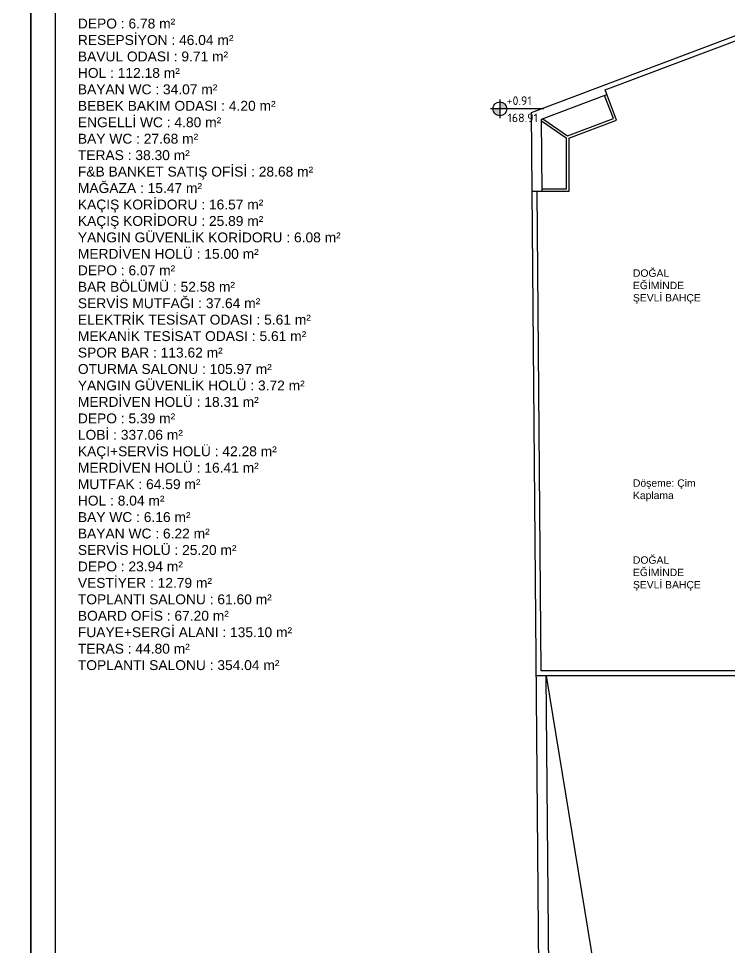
# Model space of a CAD drawing. Header units: millimetres. Extents: x 1443065 to 1517367, y 3763150 to 3779068.
# Drawn here: x 1470526 to 1473406, y 3767736 to 3771501 of the extents above; entities that cross this region are included whole.
import ezdxf
from ezdxf.enums import TextEntityAlignment as Align

# ---------------------------------------------------------------- set-up
doc = ezdxf.new("R2010")
doc.units = ezdxf.units.MM
for name, color, linetype in [('m-TFR_vitrifiye', 1, 'Continuous'), ('m-YAZ_kot', 7, 'Continuous'), ('m-YAZ_pafta', 7, 'Continuous')]:
    doc.layers.add(name, color=color, linetype=linetype)
doc.layers.add('MAHAL', color=52, linetype='Continuous', lineweight=13)
doc.styles.add('mono', font='isocpeur.ttf')
doc.styles.get("Standard").update_dxf_attribs({"font": 'arial.ttf'})

# ---------------------------------------------------------------- blocks, each defined once
blk = doc.blocks.new('m-plankot')
h = blk.add_hatch(color=256)
h.paths.add_polyline_path([(0, 0.144), (0, 0), (0.144, 0, 0.414214)])
h.paths.add_polyline_path([(0, -0.144), (0, 0), (-0.144, 0, 0.414214)])
for p, q in [((0.914, 0), (-0.192, 0)), ((0, 0.192), (0, -0.192))]:
    blk.add_line(p, q)
blk.add_circle((0, 0), 0.144)
blk.add_attdef('INCEKOT', (0.187, 0.1), '', height=0.18)
blk.add_attdef('KABAKOT', text='', height=0.18).set_placement((0.187, -0.1), align=Align.TOP_LEFT)

msp = doc.modelspace()

# ---------------------------------------------------------------- linework, layer by layer
at = {"layer": 'm-TFR_vitrifiye'}
for p, q in [((1472604, 3771120.2), (1474946.9, 3772002.7)), ((1472902.7, 3771211.4), (1473480.2, 3771428.9)), ((1472948.6, 3771089.7), (1472902.7, 3771211.4)), ((1472644.2, 3771092.6), (1472909.8, 3771192.6)), ((1472935.7, 3771095.5), (1472900.4, 3771189.1)), ((1472657.9, 3764847.1), (1472604, 3771120.2)), ((1472646.7, 3770799.8), (1472644.2, 3771092.6)), ((1472644.2, 3771086.5), (1472744.9, 3771017.5)), ((1472649.9, 3771094.7), (1472750.5, 3771025.8)), ((1472750.5, 3771025.8), (1472935.7, 3771095.5)), ((1472754.9, 3771016.7), (1472948.6, 3771089.7)), ((1472744.9, 3771017.5), (1472744.9, 3770809.8)), ((1472754.9, 3771016.7), (1472754.9, 3770799.8)), ((1472754.9, 3770799.8), (1472606.7, 3770799.8)), ((1472643.4, 3768856.6), (1472626.7, 3770799.8)), ((1472744.9, 3770809.8), (1472646.6, 3770809.8)), ((1473646.4, 3768836.6), (1472623.6, 3768836.6)), ((1473646.4, 3768856.6), (1472643.4, 3768856.6)), ((1472689.3, 3765847.1), (1472663.6, 3768836.6)), ((1472663.6, 3768836.6), (1473153.6, 3765847.1))]:
    msp.add_line(p, q, dxfattribs=at)
at = {"layer": 'm-YAZ_pafta'}
for points in [[(1456820.5, 3773149.7), (1470576.3, 3773149.7), (1470576.3, 3763149.7), (1456820.5, 3763149.7)], [(1470576.3, 3773149.7), (1484332.1, 3773149.7), (1484332.1, 3763149.7), (1470576.3, 3763149.7)], [(1470676.3, 3773049.7), (1484232.1, 3773049.7), (1484232.1, 3763249.7), (1470676.3, 3763249.7)]]:
    msp.add_lwpolyline(points, close=True, dxfattribs=at)

# ---------------------------------------------------------------- block references
at = {"layer": 'm-YAZ_kot'}
ref = msp.add_blockref('m-plankot', (1472475.8, 3771135), dxfattribs=dict(at, xscale=194.90625, yscale=194.90625, zscale=194.90625))
ref.add_attrib('KABAKOT', '168.91', dxfattribs={"layer": '0', "height": 35.08, "rotation": 0, "style": 'mono'}).set_placement((1472507.1, 3771070.3), align=Align.BOTTOM_LEFT)
ref.add_attrib('INCEKOT', '+0.91', dxfattribs={"layer": '0', "height": 35.08, "rotation": 0, "style": 'mono'}).set_placement((1472503.4, 3771140), align=Align.BOTTOM_LEFT)

# ---------------------------------------------------------------- texts
at = {"layer": 'MAHAL', "attachment_point": 7}
for s, insert, char_height, width in [('{\\f@Arial Unicode MS|b0|i0|c162|p34;RESTORAN : 253.00 m²\\PPASTANE : 101.05 m²\\PGİRİŞ HOLÜ : 254.20 m²\\PHOL : 95.36 m²\\PMAĞAZA : 12.00 m²\\PMAĞAZA : 11.50 m²\\PBAVUL ODASI : 13.91 m²\\PHOL : 19.16 m²\\PGENEL MÜDÜR YARDIMCISI : 38.72 m²\\PHOL : 20.06 m²\\PKAÇIŞ KORİDORU : 12.17 m²\\PSATIŞ PAZARLAMA BÖLÜMÜ+BANKET SATIŞ : 55.44 m²\\PF&B MÜDÜRÜ : 13.09 m²\\PHOL : 4.46 m²\\PMERDİVEN HOLÜ : 14.94 m²\\PKAÇIŞ KORİDORU : 25.89 m²\\PÖN BÜRO OFİSİ : 27.50 mõ\\PDEPO : 6.78 m²\\PRESEPSİYON : 46.04 m²\\PBAVUL ODASI : 9.71 m²\\PHOL : 112.18 m²\\PBAYAN WC : 34.07 m²\\PBEBEK BAKIM ODASI : 4.20 m²\\PENGELLİ WC : 4.80 m²\\PBAY WC : 27.68 m²\\PTERAS : 38.30 m²\\PF&B BANKET SATIŞ OFİSİ : 28.68 m²\\PMAĞAZA : 15.47 m²\\PKAÇIŞ KORİDORU : 16.57 m²\\PKAÇIŞ KORİDORU : 25.89 m²\\PYANGIN GÜVENLİK KORİDORU : 6.08 m²\\PMERDİVEN HOLÜ : 15.00 m²\\PDEPO : 6.07 m²\\PBAR BÖLÜMÜ : 52.58 m²\\PSERVİS MUTFAĞI : 37.64 m²\\PELEKTRİK TESİSAT ODASI : 5.61 m²\\PMEKANİK TESİSAT ODASI : 5.61 m²\\PSPOR BAR : 113.62 m²\\POTURMA SALONU : 105.97 m²\\PYANGIN GÜVENLİK HOLÜ : 3.72 m²\\PMERDİVEN HOLÜ : 18.31 m²\\PDEPO : 5.39 m²\\PLOBİ : 337.06 m²\\PKAÇI+SERVİS HOLÜ : 42.28 m²\\PMERDİVEN HOLÜ : 16.41 m²\\PMUTFAK : 64.59 m²\\PHOL : 8.04 m²\\PBAY WC : 6.16 m²\\PBAYAN WC : 6.22 m²\\PSERVİS HOLÜ : 25.20 m²\\PDEPO : 23.94 m²\\PVESTİYER : 12.79 m²\\PTOPLANTI SALONU : 61.60 m²\\PBOARD OFİS : 67.20 m²\\PFUAYE+SERGİ ALANI : 135.10 m²\\PTERAS : 44.80 m²\\PTOPLANTI SALONU : 354.04 m²}', (1470766.5, 3768859.6, -2388), 40, 1494.903), ('{\\f@Arial Unicode MS|b0|i0|c162|p34;DOĞAL EĞİMİNDE\\PŞEVLİ BAHÇE}', (1473015.2, 3770344.9), 30, 338.841), ('{\\f@Arial Unicode MS|b0|i0|c162|p34;Döşeme: Çim Kaplama}', (1473015.2, 3769544.1), 30, 338.841), ('{\\f@Arial Unicode MS|b0|i0|c162|p34;DOĞAL EĞİMİNDE\\PŞEVLİ BAHÇE}', (1473015.2, 3769181.8), 30, 338.841)]:
    msp.add_mtext(s, dxfattribs=dict(at, insert=insert, char_height=char_height, width=width))

doc.saveas('drawing.dxf')
